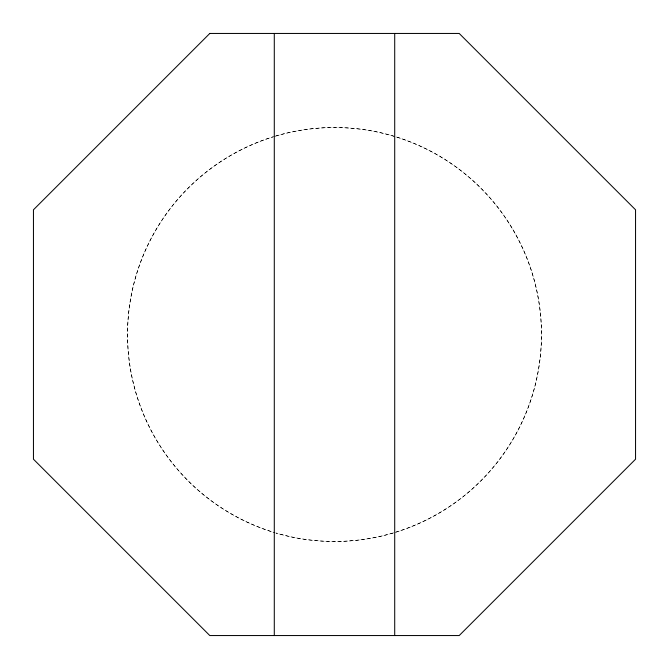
<?xml version="1.0" encoding="UTF-8"?>
<svg xmlns="http://www.w3.org/2000/svg" width="669" height="669" viewBox="0 0 669 669"><rect width="100%" height="100%" fill="white"/><g stroke="black" fill="none" stroke-linecap="round" stroke-linejoin="round"><path stroke-width="0.5" stroke-dasharray="3.35 2.51" d="M275.963 135.983A206.972 206.972 0 0 1 541.472 334.5A206.972 206.972 0 0 1 275.963 533.017A206.972 206.972 0 0 0 541.472 333.463A206.972 206.972 0 0 0 273.972 136.576M274.967 136.275A206.972 206.972 0 0 0 274.967 532.725A206.972 206.972 0 0 1 272.977 136.886"/><path stroke-width="1" d="M394.71 33.45L394.71 635.55M274.29 33.45L274.29 635.55M209.798 33.45L33.45 209.798L33.45 459.202L209.798 635.55L459.202 635.55L635.55 459.202L635.55 209.798L459.202 33.45L209.798 33.45"/></g></svg>
